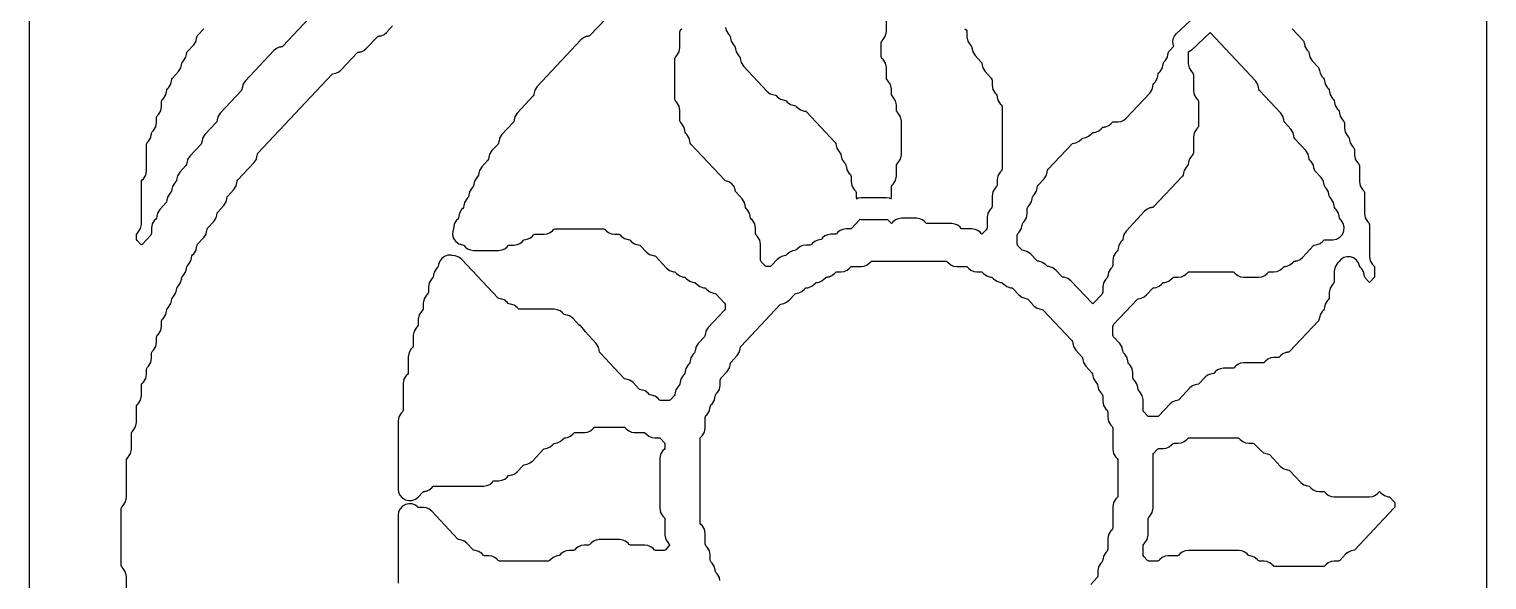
# Model space of a CAD drawing. Header units: millimetres. Extents: x 10 to 410, y 18 to 283.
# Drawn here: x 148 to 211.3, y 83.4 to 107.3 of the extents above; entities that cross this region are included whole.
import ezdxf

# ---------------------------------------------------------------- set-up
doc = ezdxf.new("R2010")
doc.units = ezdxf.units.MM
doc.layers.add('CUT', color=1, linetype='Continuous')

msp = doc.modelspace()

# ---------------------------------------------------------------- linework, layer by layer
at = {"layer": 'CUT'}
for points in [[(190.134, 147), (190.134, 144), (169.134, 144), (169.134, 147), (161.134, 147), (161.134, 144), (148, 144), (148, 24), (161.134, 24), (161.134, 21), (169.134, 21), (169.134, 24), (190.134, 24), (190.134, 21), (198.134, 21), (198.134, 24), (211.2679, 24), (211.2679, 144), (198.134, 144), (198.134, 147)], [(196.5287, 85.1758), (196.5639, 85.36), (196.5639, 86.044), (196.5723, 86.088), (196.5963, 86.1257), (196.6466, 86.1793), (196.7472, 86.3376), (196.7823, 86.5218), (196.7823, 88.8324), (196.7907, 88.8763), (196.8147, 88.9141), (196.9774, 89.0872), (197.0027, 89.1076), (197.0348, 89.112), (197.2215, 89.112), (197.3558, 89.1304), (197.4803, 89.1843), (197.5858, 89.2696), (197.6328, 89.3196), (197.658, 89.34), (197.6902, 89.3444), (197.8768, 89.3444), (198.0112, 89.3628), (198.1357, 89.4166), (198.2411, 89.5019), (198.2882, 89.5519), (198.3134, 89.5724), (198.3455, 89.5768), (200.4619, 89.5768), (200.4941, 89.5724), (200.5193, 89.5519), (200.5663, 89.5019), (200.6718, 89.4166), (200.7963, 89.3628), (200.9306, 89.3444), (201.1173, 89.3444), (201.1494, 89.34), (201.1747, 89.3196), (201.4401, 89.0372), (201.5758, 88.935), (201.7377, 88.8841), (201.805, 88.8751), (201.83, 88.8549), (202.314, 88.3401), (202.4496, 88.2379), (202.6115, 88.187), (202.6788, 88.178), (202.7038, 88.1578), (203.1878, 87.643), (203.3234, 87.5408), (203.4853, 87.4899), (203.5526, 87.4809), (203.5776, 87.4607), (203.6247, 87.4106), (203.7301, 87.3253), (203.8546, 87.2715), (203.9889, 87.2531), (204.1756, 87.2531), (204.2077, 87.2487), (204.233, 87.2283), (204.28, 87.1783), (204.3854, 87.093), (204.5099, 87.0391), (204.6443, 87.0207), (206.1779, 87.0207), (206.3123, 87.0391), (206.4368, 87.093), (206.5422, 87.1783), (206.5846, 87.2233), (206.6126, 87.2447), (206.6406, 87.2233), (206.683, 87.1783), (206.8186, 87.0761), (206.9805, 87.0252), (207.0478, 87.0162), (207.0728, 86.9959), (207.2356, 86.8228), (207.2596, 86.7851), (207.2679, 86.7411), (207.2679, 86.6033), (207.2596, 86.5593), (207.2356, 86.5216), (205.5437, 84.7219), (205.5184, 84.7015), (205.4525, 84.6925), (205.4531, 84.6882), (205.3837, 84.6787), (205.2592, 84.6249), (205.1538, 84.5396), (204.8883, 84.2572), (204.8631, 84.2368), (204.8309, 84.2324), (204.6443, 84.2324), (204.5099, 84.214), (204.3854, 84.1601), (204.28, 84.0748), (204.233, 84.0248), (204.2077, 84.0044), (204.1756, 84), (202.0592, 84), (202.027, 84.0044), (202.0018, 84.0248), (201.9548, 84.0748), (201.8493, 84.1601), (201.7249, 84.214), (201.5905, 84.2324), (201.4039, 84.2324), (201.3717, 84.2368), (201.3465, 84.2572), (201.2994, 84.3072), (201.1638, 84.4094), (201.0019, 84.4603), (200.9346, 84.4693), (200.9096, 84.4895), (200.8625, 84.5396), (200.7571, 84.6249), (200.6326, 84.6787), (200.4982, 84.6971), (198.3092, 84.6971), (198.1749, 84.6787), (198.0504, 84.6249), (197.9449, 84.5396), (197.8979, 84.4895), (197.8727, 84.4691), (197.8405, 84.4647), (197.4354, 84.4647), (197.3011, 84.4463), (197.1766, 84.3925), (197.0711, 84.3072), (197.0241, 84.2572), (196.9989, 84.2368), (196.9667, 84.2324), (196.5979, 84.2324), (196.5658, 84.2368), (196.5405, 84.2572), (196.3778, 84.4303), (196.3538, 84.4681), (196.3454, 84.512), (196.3454, 84.8822), (196.3538, 84.9261), (196.3778, 84.9639), (196.4282, 85.0175)]]:
    msp.add_lwpolyline(points, close=True, dxfattribs=at)
for points in [[(160.3715, 108.0085), (159.0137, 106.5642), (158.9885, 106.5438), (158.9226, 106.5348), (158.9232, 106.5305), (158.8538, 106.521), (158.7293, 106.4672), (158.6239, 106.3819), (157.3785, 105.0572), (157.278, 104.8989), (157.2541, 104.7738), (157.2517, 104.7743), (157.2344, 104.6838), (157.2104, 104.646), (156.2863, 103.663), (156.1857, 103.5047), (156.1618, 103.3796), (156.1594, 103.3801), (156.1422, 103.2896), (156.1182, 103.2518), (155.6309, 102.7336), (155.5304, 102.5753), (155.5065, 102.4501), (155.5041, 102.4506), (155.4868, 102.3602), (155.4628, 102.3224), (154.9756, 101.8041), (154.875, 101.6458), (154.8511, 101.5207), (154.8487, 101.5211), (154.8315, 101.4307), (154.8075, 101.3929), (154.5387, 101.107), (154.4381, 100.9487), (154.4142, 100.8236), (154.4118, 100.824), (154.3946, 100.7336), (154.3706, 100.6958), (154.3202, 100.6423), (154.2197, 100.484), (154.1958, 100.3589), (154.1934, 100.3593), (154.1761, 100.2689), (154.1521, 100.2311), (154.1018, 100.1775), (154.0012, 100.0193), (153.9773, 99.8941), (153.9749, 99.8946), (153.9577, 99.8042), (153.9337, 99.7664), (153.6649, 99.4805), (153.5643, 99.3222), (153.5404, 99.197), (153.538, 99.1975), (153.5208, 99.1071), (153.4968, 99.0693), (153.4464, 99.0157), (153.3459, 98.8574), (153.3107, 98.6732), (153.3107, 98.4539), (153.3023, 98.41), (153.2783, 98.3722), (152.9018, 97.9717), (152.8738, 97.9503), (152.8458, 97.9717), (152.6877, 98.1398), (152.6637, 98.1776), (152.6554, 98.2216), (152.6554, 98.3593), (152.6637, 98.4033), (152.6877, 98.4411), (152.7381, 98.4947), (152.8386, 98.6529), (152.8738, 98.8371), (152.8738, 100.683), (152.8822, 100.727), (152.9062, 100.7648), (152.9565, 100.8183), (153.0571, 100.9766), (153.0923, 101.1608), (153.0923, 102.3095), (153.1006, 102.3535), (153.1246, 102.3913), (153.175, 102.4449), (153.2755, 102.6031), (153.2994, 102.7283), (153.3018, 102.7278), (153.3191, 102.8183), (153.3431, 102.856), (153.3934, 102.9096), (153.494, 103.0679), (153.5292, 103.2521), (153.5292, 103.4714), (153.5375, 103.5153), (153.5616, 103.5531), (153.6119, 103.6067), (153.7124, 103.765), (153.7476, 103.9492), (153.7476, 104.1685), (153.756, 104.2124), (153.78, 104.2502), (153.8303, 104.3038), (153.9309, 104.4621), (153.9548, 104.5872), (153.9572, 104.5867), (153.9744, 104.6772), (153.9985, 104.715), (154.0488, 104.7685), (154.1493, 104.9268), (154.1732, 105.0519), (154.1756, 105.0515), (154.1929, 105.1419), (154.2169, 105.1797), (154.4857, 105.4656), (154.5862, 105.6239), (154.6101, 105.749), (154.6125, 105.7486), (154.6298, 105.839), (154.6538, 105.8768), (154.7041, 105.9303), (154.8047, 106.0886), (154.8286, 106.2138), (154.831, 106.2133), (154.8482, 106.3037), (154.8723, 106.3415), (155.141, 106.6274), (155.2416, 106.7857), (155.2655, 106.9108), (155.2679, 106.9104), (155.2852, 107.0008), (155.3092, 107.0386), (155.5779, 107.3245)], [(173.0416, 107.7761), (172.3392, 107.029), (172.314, 107.0086), (172.2481, 106.9995), (172.2487, 106.9953), (172.1793, 106.9858), (172.0548, 106.9319), (171.9493, 106.8466), (170.0486, 104.8248), (169.9481, 104.6666), (169.9242, 104.5414), (169.9218, 104.5419), (169.9045, 104.4515), (169.8805, 104.4137), (169.1748, 103.663), (169.0743, 103.5047), (169.0504, 103.3796), (169.048, 103.3801), (169.0307, 103.2896), (169.0067, 103.2518), (168.5195, 102.7336), (168.4189, 102.5753), (168.3951, 102.4501), (168.3926, 102.4506), (168.3754, 102.3602), (168.3514, 102.3224), (168.0826, 102.0365), (167.982, 101.8782), (167.9582, 101.7531), (167.9557, 101.7535), (167.9385, 101.6631), (167.9145, 101.6253), (167.6457, 101.3394), (167.5451, 101.1811), (167.5213, 101.056), (167.5188, 101.0564), (167.5016, 100.966), (167.4776, 100.9282), (167.4272, 100.8746), (167.3267, 100.7164), (167.3028, 100.5912), (167.3004, 100.5917), (167.2831, 100.5013), (167.2591, 100.4635), (167.2088, 100.4099), (167.1082, 100.2516), (167.0844, 100.1265), (167.0819, 100.127), (167.0647, 100.0365), (167.0407, 99.9987), (166.9903, 99.9452), (166.8898, 99.7869), (166.8659, 99.6618), (166.8635, 99.6622), (166.8462, 99.5718), (166.8222, 99.534), (166.7719, 99.4805), (166.6713, 99.3222), (166.6475, 99.197), (166.645, 99.1975), (166.6278, 99.1071), (166.6038, 99.0693), (166.5534, 99.0157), (166.4529, 98.8574), (166.429, 98.7323), (166.4266, 98.7328), (166.3978, 98.5821), (166.3862, 98.5546), (166.3753, 98.389), (166.4192, 98.229), (166.5131, 98.0921), (166.6466, 97.9935), (166.805, 97.944), (166.8527, 97.9375), (166.878, 97.9171), (166.925, 97.8671), (167.0304, 97.7818), (167.1549, 97.7279), (167.2893, 97.7095), (168.386, 97.7095), (168.5204, 97.7279), (168.6449, 97.7818), (168.7503, 97.8671), (168.7973, 97.9171), (168.8226, 97.9375), (168.8547, 97.9419), (169.0414, 97.9419), (169.1757, 97.9603), (169.3002, 98.0141), (169.4057, 98.0994), (169.4527, 98.1495), (169.4779, 98.1699), (169.5438, 98.1789), (169.5433, 98.1832), (169.6126, 98.1927), (169.7371, 98.2465), (169.8426, 98.3318), (169.8896, 98.3818), (169.9148, 98.4022), (169.947, 98.4066), (170.3521, 98.4066), (170.4865, 98.425), (170.6109, 98.4789), (170.7164, 98.5642), (170.7634, 98.6142), (170.7886, 98.6346), (170.8208, 98.639), (172.9372, 98.639), (172.9693, 98.6346), (172.9946, 98.6142), (173.0416, 98.5642), (173.147, 98.4789), (173.2715, 98.425), (173.4059, 98.4066), (173.5925, 98.4066), (173.6247, 98.4022), (173.6499, 98.3818), (173.6969, 98.3318), (173.8326, 98.2296), (173.9945, 98.1787), (174.0618, 98.1697), (174.0868, 98.1495), (174.1339, 98.0994), (174.2695, 97.9973), (174.4314, 97.9464), (174.4987, 97.9373), (174.5237, 97.9171), (174.7892, 97.6347), (174.9248, 97.5325), (175.0868, 97.4816), (175.1541, 97.4726), (175.1791, 97.4524), (175.663, 96.9376), (175.7986, 96.8354), (175.9606, 96.7846), (176.0279, 96.7755), (176.0529, 96.7553), (176.0999, 96.7052), (176.2355, 96.6031), (176.3975, 96.5522), (176.4648, 96.5431), (176.4898, 96.5229), (176.5368, 96.4729), (176.6724, 96.3707), (176.8344, 96.3198), (176.9017, 96.3108), (176.9267, 96.2905), (176.9737, 96.2405), (177.1093, 96.1384), (177.2713, 96.0875), (177.3386, 96.0784), (177.3636, 96.0582), (177.4106, 96.0081), (177.5462, 95.906), (177.7082, 95.8551), (177.7755, 95.846), (177.8005, 95.8258), (178.1816, 95.4204), (178.2057, 95.3826), (178.214, 95.3386), (178.214, 95.2008), (178.2057, 95.1569), (178.1816, 95.1191), (177.476, 94.3684), (177.3754, 94.2101), (177.3515, 94.085), (177.3491, 94.0855), (177.3319, 93.995), (177.3078, 93.9572), (177.0391, 93.6713), (176.9385, 93.513), (176.9146, 93.3879), (176.9122, 93.3884), (176.895, 93.2979), (176.8709, 93.2601), (176.8206, 93.2066), (176.7201, 93.0483), (176.6962, 92.9232), (176.6938, 92.9236), (176.6765, 92.8332), (176.6525, 92.7954), (176.6022, 92.7419), (176.5016, 92.5836), (176.4777, 92.4584), (176.4753, 92.4589), (176.458, 92.3685), (176.434, 92.3307), (176.3837, 92.2771), (176.2832, 92.1188), (176.2593, 91.9937), (176.2569, 91.9942), (176.2396, 91.9037), (176.2156, 91.866), (176.1653, 91.8124), (176.0647, 91.6541), (176.0408, 91.529), (176.0384, 91.5294), (176.0211, 91.439), (175.9971, 91.4012), (175.8344, 91.2281), (175.8092, 91.2077), (175.777, 91.2033), (175.4083, 91.2033), (175.3761, 91.2077), (175.3509, 91.2281), (175.3038, 91.2782), (175.1682, 91.3803), (175.0063, 91.4312), (174.939, 91.4403), (174.914, 91.4605), (174.8669, 91.5105), (174.7313, 91.6127), (174.5694, 91.6636), (174.5021, 91.6726), (174.4771, 91.6929), (174.2116, 91.9753), (174.076, 92.0774), (173.914, 92.1283), (173.8467, 92.1374), (173.8217, 92.1576), (172.7852, 93.2601), (172.7612, 93.2979), (172.7439, 93.3884), (172.7415, 93.3879), (172.7176, 93.513), (172.6171, 93.6713), (172.1298, 94.1896), (172.0692, 94.2851), (171.9717, 94.3973), (171.9182, 94.4307), (171.8557, 94.4812), (171.5902, 94.7636), (171.4546, 94.8658), (171.2926, 94.9167), (171.2253, 94.9258), (171.2003, 94.946), (171.1533, 94.996), (171.0478, 95.0813), (170.9234, 95.1351), (170.789, 95.1535), (169.2916, 95.1535), (169.2595, 95.1579), (169.2342, 95.1783), (169.1872, 95.2284), (169.0516, 95.3305), (168.8896, 95.3814), (168.8224, 95.3905), (168.7973, 95.4107), (168.7503, 95.4607), (168.6147, 95.5629), (168.4527, 95.6138), (168.3855, 95.6228), (168.3604, 95.6431), (166.7843, 97.3197), (166.6487, 97.4218), (166.4867, 97.4727), (166.3658, 97.489), (166.3158, 97.5022), (166.1672, 97.4964), (166.027, 97.4471), (165.9074, 97.3588), (165.8191, 97.2392), (165.7699, 97.099), (165.754, 97.0158), (165.73, 96.978), (165.6796, 96.9244), (165.5791, 96.7661), (165.5552, 96.641), (165.5528, 96.6415), (165.5355, 96.551), (165.5115, 96.5133), (165.4612, 96.4597), (165.3606, 96.3014), (165.3255, 96.1172), (165.3255, 95.8979), (165.3171, 95.8539), (165.2931, 95.8162), (165.2427, 95.7626), (165.1422, 95.6043), (165.107, 95.4201), (165.107, 95.2008), (165.0986, 95.1569), (165.0746, 95.1191), (165.0243, 95.0655), (164.9237, 94.9072), (164.8886, 94.723), (164.8886, 94.5037), (164.8802, 94.4598), (164.8562, 94.422), (164.8058, 94.3684), (164.7053, 94.2101), (164.6701, 94.0259), (164.6701, 93.5743), (164.6617, 93.5303), (164.6377, 93.4925), (164.5874, 93.439), (164.4868, 93.2807), (164.4517, 93.0965), (164.4517, 92.4124), (164.4433, 92.3685), (164.4193, 92.3307), (164.3689, 92.2771), (164.2684, 92.1188), (164.2332, 91.9347), (164.2332, 90.7859), (164.2248, 90.7419), (164.2008, 90.7041), (164.1505, 90.6506), (164.0499, 90.4923), (164.0148, 90.3081), (164.0148, 87.3531), (164.0369, 87.2061), (164.1012, 87.0721), (164.2021, 86.963), (164.3306, 86.8883), (164.4754, 86.8547), (164.6236, 86.8651), (164.7623, 86.9187), (164.8791, 87.0106), (165.0837, 87.2283), (165.1089, 87.2487), (165.1748, 87.2577), (165.1742, 87.262), (165.2436, 87.2715), (165.3681, 87.3253), (165.4736, 87.4106), (165.5206, 87.4607), (165.5458, 87.4811), (165.578, 87.4855), (167.7307, 87.4855), (167.865, 87.5039), (167.9895, 87.5577), (168.095, 87.643), (168.142, 87.693), (168.1672, 87.7134), (168.1994, 87.7178), (168.386, 87.7178), (168.5204, 87.7362), (168.6449, 87.7901), (168.7503, 87.8754), (168.7973, 87.9254), (168.8226, 87.9458), (168.8885, 87.9548), (168.8879, 87.9591), (168.9573, 87.9686), (169.0818, 88.0224), (169.1872, 88.1077), (169.4527, 88.3901), (169.4779, 88.4105), (169.5438, 88.4196), (169.5433, 88.4238), (169.6126, 88.4333), (169.7371, 88.4872), (169.8426, 88.5725), (170.3265, 89.0872), (170.3517, 89.1076), (170.4176, 89.1167), (170.4171, 89.1209), (170.4865, 89.1304), (170.6109, 89.1843), (170.7164, 89.2696), (170.7634, 89.3196), (170.7886, 89.34), (170.8545, 89.349), (170.854, 89.3533), (170.9234, 89.3628), (171.0478, 89.4166), (171.1533, 89.5019), (171.2003, 89.5519), (171.2255, 89.5724), (171.2914, 89.5814), (171.2909, 89.5857), (171.3603, 89.5952), (171.4847, 89.649), (171.5902, 89.7343), (171.6372, 89.7843), (171.6624, 89.8047), (171.6946, 89.8091), (172.0997, 89.8091), (172.2341, 89.8275), (172.3585, 89.8813), (172.464, 89.9667), (172.511, 90.0167), (172.5362, 90.0371), (172.5684, 90.0415), (173.811, 90.0415), (173.8431, 90.0371), (173.8684, 90.0167), (173.9154, 89.9667), (174.0208, 89.8813), (174.1453, 89.8275), (174.2797, 89.8091), (174.6848, 89.8091), (174.7169, 89.8047), (174.7422, 89.7843), (174.7892, 89.7343), (174.8946, 89.649), (175.0191, 89.5952), (175.1535, 89.5768), (175.3401, 89.5768), (175.3723, 89.5724), (175.3975, 89.5519), (175.5602, 89.3789), (175.5842, 89.3411), (175.5926, 89.2971), (175.5926, 89.1593), (175.5842, 89.1154), (175.5602, 89.0776), (175.5099, 89.024), (175.4094, 88.8657), (175.3742, 88.6815), (175.3742, 86.5218), (175.4094, 86.3376), (175.5099, 86.1793), (175.5602, 86.1257), (175.5842, 86.088), (175.5926, 86.044), (175.5926, 85.36), (175.6278, 85.1758), (175.7283, 85.0175), (175.7852, 84.957), (175.8042, 84.9295), (175.7852, 84.9019), (175.616, 84.7219), (175.5907, 84.7015), (175.5586, 84.6971), (175.1898, 84.6971), (175.1576, 84.7015), (175.1324, 84.7219), (175.0854, 84.7719), (174.9799, 84.8572), (174.8555, 84.9111), (174.7211, 84.9295), (174.0976, 84.9295), (174.0654, 84.9339), (174.0402, 84.9543), (173.9931, 85.0043), (173.8877, 85.0896), (173.7632, 85.1434), (173.6288, 85.1618), (172.7505, 85.1618), (172.6162, 85.1434), (172.4917, 85.0896), (172.3862, 85.0043), (172.3392, 84.9543), (172.314, 84.9339), (172.2818, 84.9295), (172.0952, 84.9295), (171.9608, 84.9111), (171.8363, 84.8572), (171.7309, 84.7719), (171.6839, 84.7219), (171.6586, 84.7015), (171.6265, 84.6971), (171.4398, 84.6971), (171.3055, 84.6787), (171.181, 84.6249), (171.0755, 84.5396), (171.0285, 84.4895), (171.0033, 84.4691), (170.9374, 84.4601), (170.938, 84.4558), (170.8686, 84.4463), (170.7441, 84.3925), (170.6386, 84.3072), (170.5916, 84.2572), (170.5664, 84.2368), (170.5342, 84.2324), (168.4178, 84.2324), (168.3857, 84.2368), (168.3604, 84.2572), (168.3134, 84.3072), (168.208, 84.3925), (168.0835, 84.4463), (167.9491, 84.4647), (167.7625, 84.4647), (167.7303, 84.4691), (167.7051, 84.4895), (167.6581, 84.5396), (167.5225, 84.6417), (167.3605, 84.6926), (167.2932, 84.7017), (167.2682, 84.7219), (167.0027, 85.0043), (166.8671, 85.1065), (166.7051, 85.1574), (166.6378, 85.1664), (166.6128, 85.1866), (165.4736, 86.3985), (165.3681, 86.4838), (165.2436, 86.5376), (165.1093, 86.556), (164.9226, 86.556), (164.8905, 86.5604), (164.8388, 86.6023), (164.8366, 86.5996), (164.7623, 86.6581), (164.6236, 86.7117), (164.4754, 86.7221), (164.3306, 86.6885), (164.2021, 86.6138), (164.1012, 86.5046), (164.0369, 86.3706), (164.0148, 86.2237), (164.0148, 83.2687)], [(178.2253, 107.3756), (178.2492, 107.2504), (178.3498, 107.0922), (178.4001, 107.0386), (178.4241, 107.0008), (178.4414, 106.9104), (178.4438, 106.9108), (178.4677, 106.7857), (178.5682, 106.6274), (178.6185, 106.5739), (178.6426, 106.5361), (178.6598, 106.4457), (178.6622, 106.4461), (178.6861, 106.321), (178.7867, 106.1627), (178.837, 106.1092), (178.861, 106.0714), (178.8783, 105.9809), (178.8807, 105.9814), (178.9046, 105.8563), (179.0051, 105.698), (180.032, 104.6057), (180.1676, 104.5035), (180.3296, 104.4526), (180.3969, 104.4435), (180.4219, 104.4233), (180.4689, 104.3733), (180.6045, 104.2711), (180.7665, 104.2202), (180.8338, 104.2112), (180.8588, 104.1909), (180.9058, 104.1409), (181.0414, 104.0388), (181.2034, 103.9879), (181.2707, 103.9788), (181.2957, 103.9586), (181.3427, 103.9086), (181.4783, 103.8064), (181.6403, 103.7555), (181.7076, 103.7464), (181.7326, 103.7262), (182.9876, 102.3913), (183.0116, 102.3535), (183.0288, 102.2631), (183.0312, 102.2635), (183.0551, 102.1384), (183.1557, 101.9801), (183.206, 101.9266), (183.23, 101.8888), (183.2473, 101.7984), (183.2497, 101.7988), (183.2736, 101.6737), (183.3741, 101.5154), (183.4245, 101.4618), (183.4485, 101.4241), (183.4657, 101.3336), (183.4681, 101.3341), (183.492, 101.209), (183.5926, 101.0507), (183.6429, 100.9971), (183.6669, 100.9593), (183.6753, 100.9154), (183.6753, 100.6961), (183.7105, 100.5119), (183.811, 100.3536), (183.8614, 100.3), (183.8854, 100.2622), (183.8938, 100.2183), (183.8938, 99.999), (183.9032, 99.9497), (183.988, 99.9848), (184.1122, 100.0012), (185.2045, 100.0012), (185.3287, 99.9848), (185.4135, 99.9497), (185.4229, 99.999), (185.4229, 100.4506), (185.4313, 100.4946), (185.4553, 100.5324), (185.5057, 100.5859), (185.6062, 100.7442), (185.6414, 100.9284), (185.6414, 101.3801), (185.6498, 101.4241), (185.6738, 101.4618), (185.7241, 101.5154), (185.8246, 101.6737), (185.8598, 101.8579), (185.8598, 103.3205), (185.8246, 103.5047), (185.7241, 103.663), (185.6738, 103.7166), (185.6498, 103.7544), (185.6414, 103.7983), (185.6414, 104.0176), (185.6062, 104.2018), (185.5057, 104.3601), (185.4553, 104.4137), (185.4313, 104.4515), (185.4229, 104.4954), (185.4229, 104.7147), (185.3877, 104.8989), (185.2872, 105.0572), (185.2369, 105.1108), (185.2129, 105.1486), (185.2045, 105.1925), (185.2045, 105.6442), (185.1693, 105.8284), (185.0688, 105.9867), (185.0184, 106.0402), (184.9944, 106.078), (184.986, 106.122), (184.986, 106.7245), (184.9944, 106.7685), (185.0184, 106.8062), (185.0688, 106.8598), (185.1693, 107.0181), (185.2045, 107.2023), (185.2045, 107.8863)], [(202.8162, 107.3245), (203.3034, 106.8062), (203.3274, 106.7685), (203.3447, 106.678), (203.3471, 106.6785), (203.371, 106.5534), (203.4715, 106.3951), (203.5219, 106.3415), (203.5459, 106.3037), (203.5632, 106.2133), (203.5656, 106.2138), (203.5895, 106.0886), (203.69, 105.9303), (203.9588, 105.6444), (203.9828, 105.6066), (204.0001, 105.5162), (204.0025, 105.5167), (204.0264, 105.3915), (204.1269, 105.2332), (204.1772, 105.1797), (204.2012, 105.1419), (204.2185, 105.0515), (204.2209, 105.0519), (204.2448, 104.9268), (204.3454, 104.7685), (204.3957, 104.715), (204.4197, 104.6772), (204.437, 104.5867), (204.4394, 104.5872), (204.4633, 104.4621), (204.5638, 104.3038), (204.6141, 104.2502), (204.6381, 104.2124), (204.6554, 104.122), (204.6578, 104.1225), (204.6817, 103.9973), (204.7823, 103.8391), (204.8326, 103.7855), (204.8566, 103.7477), (204.8739, 103.6573), (204.8763, 103.6577), (204.9002, 103.5326), (205.0007, 103.3743), (205.051, 103.3208), (205.0751, 103.283), (205.0834, 103.239), (205.0834, 103.0197), (205.1186, 102.8355), (205.2192, 102.6772), (205.2695, 102.6237), (205.2935, 102.5859), (205.3108, 102.4955), (205.3132, 102.4959), (205.3371, 102.3708), (205.4376, 102.2125), (205.4879, 102.1589), (205.512, 102.1212), (205.5203, 102.0772), (205.5203, 101.8579), (205.5555, 101.6737), (205.6561, 101.5154), (205.7064, 101.4618), (205.7304, 101.4241), (205.7388, 101.3801), (205.7388, 100.6961), (205.774, 100.5119), (205.8745, 100.3536), (205.9248, 100.3), (205.9489, 100.2622), (205.9572, 100.2183), (205.9572, 99.3019), (205.9924, 99.1177), (206.093, 98.9594), (206.1433, 98.9058), (206.1673, 98.868), (206.1757, 98.8241), (206.1757, 97.4429), (206.2109, 97.2587), (206.3114, 97.1005), (206.3617, 97.0469), (206.3858, 97.0091), (206.3941, 96.9651), (206.3941, 96.595), (206.3858, 96.551), (206.3617, 96.5133), (206.2037, 96.3452), (206.1757, 96.3237), (206.1477, 96.3452), (205.9896, 96.5133), (205.9656, 96.551), (205.9484, 96.6415), (205.946, 96.641), (205.9221, 96.7661), (205.8215, 96.9244), (205.7712, 96.978), (205.7472, 97.0158), (205.7439, 97.0331), (205.6946, 97.1733), (205.6063, 97.2928), (205.4868, 97.3812), (205.3465, 97.4304), (205.198, 97.4363), (205.0543, 97.3982), (204.9282, 97.3196), (204.8417, 97.22), (204.7823, 97.1568), (204.6817, 96.9985), (204.6465, 96.8143), (204.6465, 96.3627), (204.6381, 96.3187), (204.6141, 96.2809), (204.5638, 96.2273), (204.4633, 96.0691), (204.4281, 95.8849), (204.4281, 95.6656), (204.4197, 95.6216), (204.3957, 95.5838), (204.3454, 95.5302), (204.2448, 95.372), (204.2209, 95.2468), (204.2185, 95.2473), (204.2012, 95.1569), (204.1772, 95.1191), (204.1269, 95.0655), (204.0264, 94.9072), (204.0025, 94.7821), (204.0001, 94.7826), (203.9828, 94.6921), (203.9588, 94.6543), (202.7038, 93.3194), (202.6786, 93.299), (202.6127, 93.29), (202.6133, 93.2857), (202.5439, 93.2762), (202.4194, 93.2224), (202.314, 93.1371), (202.2669, 93.0871), (202.2417, 93.0666), (202.2095, 93.0622), (202.0229, 93.0622), (201.8885, 93.0438), (201.764, 92.99), (201.6586, 92.9047), (201.6116, 92.8547), (201.5863, 92.8343), (201.5542, 92.8299), (200.7122, 92.8299), (200.5778, 92.8115), (200.4533, 92.7577), (200.3479, 92.6724), (200.3009, 92.6223), (200.2756, 92.6019), (200.2435, 92.5975), (199.8384, 92.5975), (199.704, 92.5791), (199.5795, 92.5253), (199.4741, 92.44), (199.4271, 92.39), (199.4018, 92.3695), (199.3359, 92.3605), (199.3365, 92.3563), (199.2671, 92.3468), (199.1426, 92.2929), (199.0372, 92.2076), (198.7717, 91.9252), (198.7465, 91.9048), (198.6806, 91.8958), (198.6812, 91.8915), (198.6118, 91.882), (198.4873, 91.8282), (198.3818, 91.7429), (197.8979, 91.2281), (197.8727, 91.2077), (197.8068, 91.1987), (197.8074, 91.1944), (197.738, 91.1849), (197.6135, 91.1311), (197.508, 91.0458), (197.0241, 90.531), (196.9989, 90.5106), (196.9667, 90.5062), (196.5979, 90.5062), (196.5658, 90.5106), (196.5405, 90.531), (196.3778, 90.7041), (196.3538, 90.7419), (196.3454, 90.7859), (196.3454, 91.2376), (196.3103, 91.4218), (196.2097, 91.58), (196.1594, 91.6336), (196.1354, 91.6714), (196.1181, 91.7618), (196.1157, 91.7613), (196.0918, 91.8865), (195.9913, 92.0448), (195.9409, 92.0983), (195.9169, 92.1361), (195.9085, 92.1801), (195.9085, 92.3994), (195.8734, 92.5836), (195.7728, 92.7419), (195.7225, 92.7954), (195.6985, 92.8332), (195.6812, 92.9236), (195.6788, 92.9232), (195.6549, 93.0483), (195.5544, 93.2066), (195.504, 93.2601), (195.48, 93.2979), (195.4628, 93.3884), (195.4604, 93.3879), (195.4365, 93.513), (195.3359, 93.6713), (195.0671, 93.9572), (195.0431, 93.995), (195.0347, 94.039), (195.0347, 94.4091), (195.0431, 94.4531), (195.0671, 94.4909), (196.1036, 95.5934), (196.1289, 95.6139), (196.1948, 95.6229), (196.1942, 95.6272), (196.2636, 95.6367), (196.3881, 95.6905), (196.4935, 95.7758), (196.759, 96.0582), (196.7842, 96.0786), (196.8501, 96.0876), (196.8496, 96.0919), (196.9189, 96.1014), (197.0434, 96.1552), (197.1489, 96.2405), (197.1959, 96.2905), (197.2211, 96.311), (197.287, 96.32), (197.2865, 96.3242), (197.3558, 96.3337), (197.4803, 96.3876), (197.5858, 96.4729), (197.6328, 96.5229), (197.658, 96.5433), (197.6902, 96.5477), (197.8768, 96.5477), (198.0112, 96.5661), (198.1357, 96.6199), (198.2411, 96.7052), (198.2882, 96.7553), (198.3134, 96.7757), (198.3455, 96.7801), (200.2435, 96.7801), (200.2756, 96.7757), (200.3009, 96.7553), (200.3479, 96.7052), (200.4533, 96.6199), (200.5778, 96.5661), (200.7122, 96.5477), (201.372, 96.5477), (201.5064, 96.5661), (201.6309, 96.6199), (201.7363, 96.7052), (201.7834, 96.7553), (201.8086, 96.7757), (201.8408, 96.7801), (202.0274, 96.7801), (202.1618, 96.7985), (202.2862, 96.8523), (202.3917, 96.9376), (202.4387, 96.9876), (202.4639, 97.008), (202.5299, 97.0171), (202.5293, 97.0213), (202.5987, 97.0308), (202.7231, 97.0847), (202.8286, 97.17), (202.8756, 97.22), (202.9008, 97.2404), (202.9668, 97.2494), (202.9662, 97.2537), (203.0356, 97.2632), (203.16, 97.317), (203.2655, 97.4023), (203.7494, 97.9171), (203.7746, 97.9375), (203.8406, 97.9465), (203.84, 97.9508), (203.9094, 97.9603), (204.0338, 98.0141), (204.1393, 98.0994), (204.1863, 98.1495), (204.2115, 98.1699), (204.2437, 98.1743), (204.5825, 98.1743), (204.7455, 98.2016), (204.8908, 98.2806), (205.0023, 98.4027), (205.0679, 98.5544), (205.0804, 98.7193), (205.0385, 98.8792), (204.9468, 99.0168), (204.8974, 99.0693), (204.8734, 99.1071), (204.8561, 99.1975), (204.8537, 99.197), (204.8298, 99.3222), (204.7293, 99.4805), (204.6789, 99.534), (204.6549, 99.5718), (204.6377, 99.6622), (204.6353, 99.6618), (204.6114, 99.7869), (204.5108, 99.9452), (204.4605, 99.9987), (204.4365, 100.0365), (204.4192, 100.127), (204.4168, 100.1265), (204.3929, 100.2516), (204.2924, 100.4099), (204.242, 100.4635), (204.218, 100.5013), (204.2008, 100.5917), (204.1984, 100.5912), (204.1745, 100.7164), (204.0739, 100.8746), (203.8051, 101.1606), (203.7811, 101.1983), (203.7639, 101.2888), (203.7615, 101.2883), (203.7376, 101.4135), (203.637, 101.5717), (203.5867, 101.6253), (203.5627, 101.6631), (203.5454, 101.7535), (203.543, 101.7531), (203.5191, 101.8782), (203.4186, 102.0365), (202.9313, 102.5548), (202.9073, 102.5925), (202.8901, 102.683), (202.8877, 102.6825), (202.8638, 102.8076), (202.7632, 102.9659), (202.4944, 103.2518), (202.4704, 103.2896), (202.4532, 103.3801), (202.4508, 103.3796), (202.4269, 103.5047), (202.3263, 103.663), (201.4022, 104.646), (201.3782, 104.6838), (201.3609, 104.7743), (201.3585, 104.7738), (201.3346, 104.8989), (201.2341, 105.0572), (199.2569, 107.1604), (198.4452, 106.3973), (198.3435, 106.3241), (198.3115, 106.312), (198.3115, 105.8081), (198.3466, 105.6239), (198.4472, 105.4656), (198.4975, 105.4121), (198.5215, 105.3743), (198.5299, 105.3303), (198.5299, 104.6463), (198.5651, 104.4621), (198.6656, 104.3038), (198.716, 104.2502), (198.74, 104.2124), (198.7484, 104.1685), (198.7484, 103.1012), (198.74, 103.0573), (198.716, 103.0195), (198.6656, 102.9659), (198.5651, 102.8076), (198.5299, 102.6235), (198.5299, 101.9394), (198.5215, 101.8954), (198.4975, 101.8577), (198.4472, 101.8041), (198.3466, 101.6458), (198.3228, 101.5207), (198.3204, 101.5211), (198.3031, 101.4307), (198.2791, 101.3929), (198.2287, 101.3394), (198.1282, 101.1811), (198.1043, 101.056), (198.1019, 101.0564), (198.0846, 100.966), (198.0606, 100.9282), (196.8057, 99.5933), (196.7804, 99.5729), (196.7145, 99.5638), (196.7151, 99.5596), (196.6457, 99.5501), (196.5212, 99.4962), (196.4158, 99.4109), (195.6073, 98.551), (195.5068, 98.3927), (195.4829, 98.2676), (195.4805, 98.268), (195.4632, 98.1776), (195.4392, 98.1398), (195.3889, 98.0863), (195.2883, 97.928), (195.2645, 97.8028), (195.262, 97.8033), (195.2448, 97.7129), (195.2208, 97.6751), (195.1704, 97.6215), (195.0699, 97.4632), (195.0347, 97.2791), (195.0347, 97.0597), (195.0263, 97.0158), (195.0023, 96.978), (194.952, 96.9244), (194.8514, 96.7661), (194.8276, 96.641), (194.8251, 96.6415), (194.8079, 96.551), (194.7839, 96.5133), (194.7335, 96.4597), (194.633, 96.3014), (194.5978, 96.1172), (194.5978, 95.8979), (194.5894, 95.8539), (194.5654, 95.8162), (194.1889, 95.4157), (194.1609, 95.3943), (194.1329, 95.4157), (193.2168, 96.3902), (193.0812, 96.4924), (192.9192, 96.5432), (192.8519, 96.5523), (192.8269, 96.5725), (192.5614, 96.8549), (192.4258, 96.9571), (192.2638, 97.008), (192.1965, 97.017), (192.1715, 97.0373), (192.1245, 97.0873), (191.9889, 97.1894), (191.8269, 97.2403), (191.7596, 97.2494), (191.7346, 97.2696), (191.4692, 97.552), (191.3336, 97.6542), (191.1716, 97.7051), (191.1043, 97.7141), (191.0793, 97.7344), (190.9166, 97.9074), (190.8926, 97.9452), (190.8842, 97.9892), (190.8842, 98.3593), (190.8926, 98.4033), (190.9166, 98.4411), (190.9669, 98.4947), (191.0675, 98.6529), (191.0913, 98.7781), (191.0938, 98.7776), (191.111, 98.868), (191.135, 98.9058), (191.1854, 98.9594), (191.2859, 99.1177), (191.3211, 99.3019), (191.3211, 99.5212), (191.3295, 99.5651), (191.3535, 99.6029), (191.4038, 99.6565), (191.5044, 99.8148), (191.5282, 99.9399), (191.5307, 99.9394), (191.5479, 100.0299), (191.5719, 100.0677), (191.6223, 100.1212), (191.7228, 100.2795), (191.7467, 100.4046), (191.7491, 100.4042), (191.7664, 100.4946), (191.7904, 100.5324), (192.0592, 100.8183), (192.1597, 100.9766), (192.1836, 101.1017), (192.186, 101.1013), (192.2033, 101.1917), (192.2273, 101.2295), (193.2638, 102.332), (193.289, 102.3524), (193.3549, 102.3615), (193.3544, 102.3657), (193.4237, 102.3752), (193.5482, 102.4291), (193.6537, 102.5144), (193.7007, 102.5644), (193.7259, 102.5848), (193.7918, 102.5938), (193.7913, 102.5981), (193.8606, 102.6076), (193.9851, 102.6614), (194.0906, 102.7467), (194.1376, 102.7968), (194.1628, 102.8172), (194.2287, 102.8262), (194.2282, 102.8305), (194.2975, 102.84), (194.422, 102.8938), (194.5275, 102.9791), (194.5745, 103.0291), (194.5997, 103.0495), (194.6656, 103.0586), (194.6651, 103.0628), (194.7344, 103.0723), (194.8589, 103.1262), (194.9644, 103.2115), (195.0114, 103.2615), (195.0366, 103.2819), (195.0688, 103.2863), (195.2554, 103.2863), (195.3898, 103.3047), (195.5143, 103.3585), (195.6197, 103.4438), (196.6466, 104.5361), (196.7472, 104.6944), (196.7711, 104.8196), (196.7735, 104.8191), (196.7907, 104.9095), (196.8147, 104.9473), (196.8651, 105.0009), (196.9656, 105.1592), (196.9895, 105.2843), (196.9919, 105.2838), (197.0092, 105.3743), (197.0332, 105.4121), (197.0835, 105.4656), (197.1841, 105.6239), (197.208, 105.749), (197.2104, 105.7486), (197.2276, 105.839), (197.2516, 105.8768), (197.302, 105.9303), (197.4025, 106.0886), (197.4264, 106.2138), (197.4288, 106.2133), (197.4461, 106.3037), (197.4701, 106.3415), (197.6775, 106.5621), (197.6491, 106.6371), (197.6366, 106.7618), (197.6568, 106.8855), (197.7083, 106.9997), (197.7876, 107.0967), (198.5994, 107.8598)], [(152.2185, 82.1884), (152.2185, 83.5695), (152.1833, 83.7537), (152.0827, 83.912), (152.0324, 83.9655), (152.0084, 84.0033), (152, 84.0473), (152, 86.5087), (152.0084, 86.5527), (152.0324, 86.5905), (152.0827, 86.644), (152.1833, 86.8023), (152.2185, 86.9865), (152.2185, 88.6), (152.2268, 88.644), (152.2508, 88.6818), (152.3012, 88.7353), (152.4017, 88.8936), (152.4369, 89.0778), (152.4369, 89.7618), (152.4453, 89.8058), (152.4693, 89.8436), (152.5196, 89.8971), (152.6202, 90.0554), (152.6554, 90.2396), (152.6554, 90.9237), (152.6637, 90.9676), (152.6877, 91.0054), (152.7381, 91.059), (152.8386, 91.2173), (152.8738, 91.4014), (152.8738, 91.8531), (152.8822, 91.8971), (152.9062, 91.9349), (152.9565, 91.9884), (153.0571, 92.1467), (153.0923, 92.3309), (153.0923, 92.5502), (153.1006, 92.5942), (153.1246, 92.632), (153.175, 92.6855), (153.2755, 92.8438), (153.3107, 93.028), (153.3107, 93.2473), (153.3191, 93.2913), (153.3431, 93.3291), (153.3934, 93.3826), (153.494, 93.5409), (153.5292, 93.7251), (153.5292, 93.9444), (153.5375, 93.9884), (153.5616, 94.0262), (153.6119, 94.0797), (153.7124, 94.238), (153.7476, 94.4222), (153.7476, 94.6415), (153.756, 94.6855), (153.78, 94.7233), (153.8303, 94.7768), (153.9309, 94.9351), (153.9548, 95.0602), (153.9572, 95.0598), (153.9744, 95.1502), (153.9985, 95.188), (154.0488, 95.2415), (154.1493, 95.3998), (154.1732, 95.525), (154.1756, 95.5245), (154.1929, 95.6149), (154.2169, 95.6527), (154.2672, 95.7063), (154.3678, 95.8646), (154.3917, 95.9897), (154.3941, 95.9892), (154.4113, 96.0797), (154.4354, 96.1174), (154.4857, 96.171), (154.5862, 96.3293), (154.6101, 96.4544), (154.6125, 96.454), (154.6298, 96.5444), (154.6538, 96.5822), (154.7041, 96.6357), (154.8047, 96.794), (154.8286, 96.9191), (154.831, 96.9187), (154.8482, 97.0091), (154.8723, 97.0469), (154.9226, 97.1005), (155.0231, 97.2587), (155.047, 97.3839), (155.0494, 97.3834), (155.0667, 97.4739), (155.0907, 97.5116), (155.141, 97.5652), (155.2416, 97.7235), (155.2655, 97.8486), (155.2679, 97.8481), (155.2852, 97.9386), (155.3092, 97.9764), (155.5779, 98.2623), (155.6785, 98.4206), (155.7024, 98.5457), (155.7048, 98.5452), (155.7221, 98.6357), (155.7461, 98.6735), (156.0149, 98.9594), (156.1154, 99.1177), (156.1393, 99.2428), (156.1417, 99.2423), (156.159, 99.3328), (156.183, 99.3706), (156.4518, 99.6565), (156.5523, 99.8148), (156.5762, 99.9399), (156.5786, 99.9394), (156.5959, 100.0299), (156.6199, 100.0677), (156.8887, 100.3536), (156.9892, 100.5119), (157.0131, 100.637), (157.0155, 100.6365), (157.0328, 100.727), (157.0568, 100.7648), (157.7625, 101.5154), (157.863, 101.6737), (157.8869, 101.7988), (157.8893, 101.7984), (157.9066, 101.8888), (157.9306, 101.9266), (161.1516, 105.3528), (161.1768, 105.3732), (161.2427, 105.3822), (161.2421, 105.3865), (161.3115, 105.396), (161.436, 105.4498), (161.5415, 105.5351), (162.2438, 106.2822), (162.2691, 106.3027), (162.335, 106.3117), (162.3344, 106.3159), (162.4038, 106.3254), (162.5283, 106.3793), (162.6337, 106.4646), (163.1176, 106.9793), (163.1429, 106.9997), (163.2088, 107.0088), (163.2082, 107.013), (163.2776, 107.0225), (163.4021, 107.0764), (163.5075, 107.1617), (163.773, 107.4441)], [(188.6169, 107.3245), (188.6673, 107.271), (188.6913, 107.2332), (188.6997, 107.1892), (188.6997, 106.9699), (188.7348, 106.7857), (188.8354, 106.6274), (188.8857, 106.5739), (188.9097, 106.5361), (188.927, 106.4457), (188.9294, 106.4461), (188.9533, 106.321), (189.0538, 106.1627), (189.3226, 105.8768), (189.3466, 105.839), (189.3639, 105.7486), (189.3663, 105.749), (189.3902, 105.6239), (189.4907, 105.4656), (189.7595, 105.1797), (189.7835, 105.1419), (189.7919, 105.0979), (189.7919, 104.8786), (189.8271, 104.6944), (189.9276, 104.5361), (189.978, 104.4826), (190.002, 104.4448), (190.0192, 104.3544), (190.0216, 104.3548), (190.0455, 104.2297), (190.1461, 104.0714), (190.1964, 104.0179), (190.2204, 103.9801), (190.2288, 103.9361), (190.2288, 101.2423), (190.2204, 101.1983), (190.1964, 101.1606), (190.1461, 101.107), (190.0455, 100.9487), (190.0104, 100.7645), (190.0104, 100.5452), (190.002, 100.5013), (189.978, 100.4635), (189.9276, 100.4099), (189.8271, 100.2516), (189.7919, 100.0674), (189.7919, 99.6158), (189.7835, 99.5718), (189.7595, 99.534), (189.7092, 99.4805), (189.6086, 99.3222), (189.5735, 99.138), (189.5735, 98.6863), (189.5651, 98.6423), (189.5411, 98.6045), (189.383, 98.4364), (189.355, 98.415), (189.327, 98.4364), (189.2847, 98.4815), (189.1792, 98.5668), (189.0547, 98.6206), (188.9204, 98.639), (188.5153, 98.639), (188.4831, 98.6434), (188.4579, 98.6638), (188.4109, 98.7138), (188.3054, 98.7991), (188.1809, 98.853), (188.0466, 98.8714), (186.9861, 98.8714), (186.954, 98.8758), (186.9287, 98.8962), (186.8817, 98.9462), (186.7763, 99.0315), (186.6518, 99.0853), (186.5174, 99.1037), (185.8576, 99.1037), (185.7232, 99.0853), (185.5987, 99.0315), (185.4933, 98.9462), (185.4509, 98.9012), (185.4229, 98.8797), (185.3949, 98.9012), (185.2568, 99.0481), (185.2045, 99.0412), (184.1122, 99.0412), (184.0599, 99.0481), (183.6986, 98.6638), (183.6734, 98.6434), (183.6412, 98.639), (183.4546, 98.639), (183.3202, 98.6206), (183.1958, 98.5668), (183.0903, 98.4815), (183.0433, 98.4315), (183.0181, 98.411), (182.9859, 98.4066), (182.7993, 98.4066), (182.6649, 98.3882), (182.5404, 98.3344), (182.435, 98.2491), (182.3879, 98.1991), (182.3627, 98.1787), (182.2968, 98.1697), (182.2974, 98.1654), (182.228, 98.1559), (182.1035, 98.1021), (181.9981, 98.0168), (181.951, 97.9667), (181.9258, 97.9463), (181.8936, 97.9419), (181.707, 97.9419), (181.5726, 97.9235), (181.4482, 97.8697), (181.3427, 97.7844), (181.2957, 97.7344), (181.2704, 97.7139), (181.2045, 97.7049), (181.2051, 97.7006), (181.1357, 97.6911), (181.0113, 97.6373), (180.9058, 97.552), (180.8588, 97.502), (180.8335, 97.4816), (180.7676, 97.4726), (180.7682, 97.4683), (180.6988, 97.4588), (180.5744, 97.405), (180.4689, 97.3197), (180.2034, 97.0373), (180.1782, 97.0169), (180.146, 97.0124), (179.9957, 97.0124), (179.9636, 97.0169), (179.9383, 97.0373), (179.7756, 97.2104), (179.7516, 97.2481), (179.7432, 97.2921), (179.7432, 97.9761), (179.708, 98.1603), (179.6075, 98.3186), (179.5571, 98.3722), (179.5331, 98.41), (179.5247, 98.4539), (179.5247, 98.6732), (179.4896, 98.8574), (179.389, 99.0157), (179.3387, 99.0693), (179.3147, 99.1071), (179.2974, 99.1975), (179.295, 99.197), (179.2711, 99.3222), (179.1706, 99.4805), (179.1202, 99.534), (179.0962, 99.5718), (179.079, 99.6622), (179.0766, 99.6618), (179.0527, 99.7869), (178.9521, 99.9452), (178.6833, 100.2311), (178.6593, 100.2689), (178.6473, 100.332), (178.5949, 100.478), (178.5003, 100.6009), (178.3726, 100.689), (178.224, 100.7336), (178.216, 100.7347), (178.1907, 100.7551), (176.7173, 102.3224), (176.6933, 102.3602), (176.676, 102.4506), (176.6736, 102.4501), (176.6497, 102.5753), (176.5492, 102.7336), (176.4988, 102.7871), (176.4748, 102.8249), (176.4576, 102.9153), (176.4552, 102.9149), (176.4313, 103.04), (176.3307, 103.1983), (176.2804, 103.2518), (176.2564, 103.2896), (176.248, 103.3336), (176.248, 103.7853), (176.2128, 103.9695), (176.1123, 104.1278), (176.0619, 104.1813), (176.0379, 104.2191), (176.0295, 104.2631), (176.0295, 106.0274), (176.0379, 106.0714), (176.0619, 106.1092), (176.1123, 106.1627), (176.2128, 106.321), (176.248, 106.5052), (176.248, 107.1892), (176.2564, 107.2332), (176.2804, 107.271), (176.3307, 107.3245)], [(177.9843, 83.3962), (177.9604, 83.5213), (177.8599, 83.6796), (177.8095, 83.7332), (177.7855, 83.771), (177.7683, 83.8614), (177.7659, 83.8609), (177.742, 83.9861), (177.6414, 84.1444), (177.5911, 84.1979), (177.5671, 84.2357), (177.5587, 84.2797), (177.5587, 84.499), (177.5235, 84.6832), (177.423, 84.8414), (177.3726, 84.895), (177.3486, 84.9328), (177.3402, 84.9768), (177.3402, 85.4284), (177.3051, 85.6126), (177.2045, 85.7709), (177.1542, 85.8245), (177.1302, 85.8622), (177.1218, 85.9062), (177.1218, 89.5295), (177.1302, 89.5734), (177.1542, 89.6112), (177.2045, 89.6648), (177.3051, 89.8231), (177.3402, 90.0073), (177.3402, 90.4589), (177.3486, 90.5029), (177.3726, 90.5407), (177.423, 90.5942), (177.5235, 90.7525), (177.5474, 90.8777), (177.5498, 90.8772), (177.5671, 90.9676), (177.5911, 91.0054), (177.6414, 91.059), (177.742, 91.2173), (177.7659, 91.3424), (177.7683, 91.3419), (177.7855, 91.4324), (177.8095, 91.4701), (177.8599, 91.5237), (177.9604, 91.682), (177.9956, 91.8662), (177.9956, 92.0855), (178.004, 92.1295), (178.028, 92.1672), (178.2968, 92.4532), (178.3973, 92.6114), (178.4212, 92.7366), (178.4236, 92.7361), (178.4409, 92.8265), (178.4649, 92.8643), (178.7337, 93.1503), (178.8342, 93.3085), (178.8581, 93.4337), (178.8605, 93.4332), (178.8778, 93.5236), (178.9018, 93.5614), (180.5937, 95.3611), (180.6189, 95.3815), (180.6848, 95.3905), (180.6842, 95.3948), (180.7536, 95.4043), (180.8781, 95.4581), (180.9835, 95.5434), (181.249, 95.8258), (181.2743, 95.8462), (181.3402, 95.8552), (181.3396, 95.8595), (181.409, 95.869), (181.5335, 95.9228), (181.6389, 96.0081), (181.6859, 96.0582), (181.7112, 96.0786), (181.7771, 96.0876), (181.7765, 96.0919), (181.8459, 96.1014), (181.9704, 96.1552), (182.0758, 96.2405), (182.1228, 96.2905), (182.1481, 96.311), (182.214, 96.32), (182.2134, 96.3242), (182.2828, 96.3337), (182.4073, 96.3876), (182.5127, 96.4729), (182.5597, 96.5229), (182.585, 96.5433), (182.6509, 96.5523), (182.6503, 96.5566), (182.7197, 96.5661), (182.8442, 96.6199), (182.9496, 96.7052), (182.9966, 96.7553), (183.0219, 96.7757), (183.054, 96.7801), (183.2407, 96.7801), (183.375, 96.7985), (183.4995, 96.8523), (183.6049, 96.9376), (183.652, 96.9876), (183.6772, 97.008), (183.7094, 97.0124), (184.1145, 97.0124), (184.2488, 97.0308), (184.3733, 97.0847), (184.4787, 97.17), (184.5258, 97.22), (184.551, 97.2404), (184.5832, 97.2448), (187.7918, 97.2448), (187.824, 97.2404), (187.8492, 97.22), (187.8962, 97.17), (188.0017, 97.0847), (188.1261, 97.0308), (188.2605, 97.0124), (188.6656, 97.0124), (188.6978, 97.008), (188.723, 96.9876), (188.77, 96.9376), (188.8755, 96.8523), (188.9999, 96.7985), (189.1343, 96.7801), (189.321, 96.7801), (189.3531, 96.7757), (189.3783, 96.7553), (189.4254, 96.7052), (189.561, 96.6031), (189.723, 96.5522), (189.7902, 96.5431), (189.8152, 96.5229), (189.8623, 96.4729), (189.9979, 96.3707), (190.1599, 96.3198), (190.2271, 96.3108), (190.2522, 96.2905), (190.2992, 96.2405), (190.4348, 96.1384), (190.5968, 96.0875), (190.664, 96.0784), (190.6891, 96.0582), (190.9545, 95.7758), (191.0901, 95.6736), (191.2521, 95.6227), (191.3194, 95.6137), (191.3444, 95.5934), (191.6099, 95.311), (191.7455, 95.2089), (191.9075, 95.158), (191.9747, 95.1489), (191.9998, 95.1287), (193.2547, 93.7938), (193.2787, 93.756), (193.296, 93.6656), (193.2984, 93.666), (193.3223, 93.5409), (193.4228, 93.3826), (193.6916, 93.0967), (193.7156, 93.0589), (193.7329, 92.9685), (193.7353, 92.9689), (193.7592, 92.8438), (193.8597, 92.6855), (194.1285, 92.3996), (194.1525, 92.3618), (194.1698, 92.2714), (194.1722, 92.2718), (194.1961, 92.1467), (194.2966, 91.9884), (194.347, 91.9349), (194.371, 91.8971), (194.3882, 91.8067), (194.3907, 91.8071), (194.4145, 91.682), (194.5151, 91.5237), (194.5654, 91.4701), (194.5894, 91.4324), (194.5978, 91.3884), (194.5978, 91.1691), (194.633, 90.9849), (194.7335, 90.8266), (194.7839, 90.7731), (194.8079, 90.7353), (194.8163, 90.6913), (194.8163, 90.472), (194.8514, 90.2878), (194.952, 90.1295), (195.0023, 90.076), (195.0263, 90.0382), (195.0347, 89.9942), (195.0347, 89.0778), (195.0699, 88.8936), (195.1704, 88.7353), (195.2208, 88.6818), (195.2448, 88.644), (195.2532, 88.6), (195.2532, 87.068), (195.2448, 87.0241), (195.2208, 86.9863), (195.1704, 86.9327), (195.0699, 86.7744), (195.0347, 86.5903), (195.0347, 85.6739), (195.0263, 85.6299), (195.0023, 85.5921), (194.952, 85.5385), (194.8514, 85.3803), (194.8163, 85.1961), (194.8163, 84.7444), (194.8079, 84.7004), (194.7839, 84.6626), (194.7335, 84.6091), (194.633, 84.4508), (194.6091, 84.3257), (194.6067, 84.3261), (194.5894, 84.2357), (194.5654, 84.1979), (194.5151, 84.1444), (194.4145, 83.9861), (194.3794, 83.8019), (194.3794, 83.5826), (194.371, 83.5386), (194.347, 83.5008), (194.0782, 83.2149)]]:
    msp.add_lwpolyline(points, dxfattribs=at)

doc.saveas('drawing.dxf')
